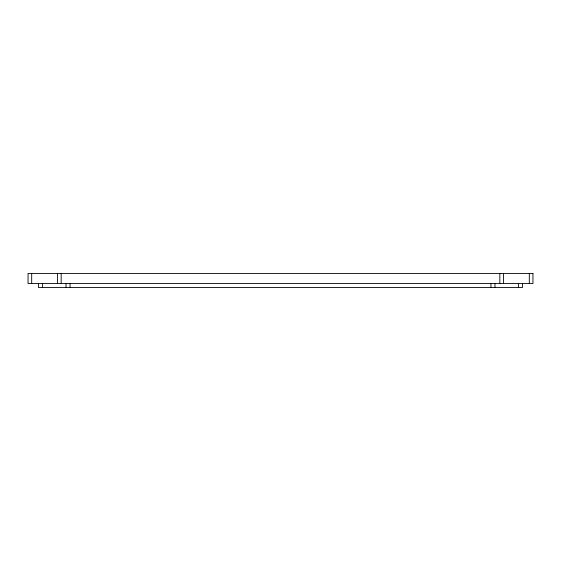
<?xml version="1.0" encoding="UTF-8"?>
<svg xmlns="http://www.w3.org/2000/svg" width="561" height="561" viewBox="0 0 561 561"><rect width="100%" height="100%" fill="white"/><g stroke="black" fill="none" stroke-linecap="round" stroke-linejoin="round"><path stroke-width="0.84" d="M529.318 273.431L529.318 283.529M522.445 283.529L522.445 287.569L38.555 287.569L38.555 283.529M518.406 283.529L518.406 287.569M503.462 273.431L503.462 283.529M499.83 273.431L499.83 283.529M494.984 283.529L494.984 287.569M490.945 283.529L490.945 287.569M70.055 283.529L70.055 287.569M66.016 283.529L66.016 287.569M61.17 273.431L61.17 283.529M57.538 273.431L57.538 283.529M42.594 283.529L42.594 287.569M31.682 273.431L31.682 283.529M532.95 273.431L28.05 273.431L28.05 283.529L532.95 283.529L532.95 273.431"/></g></svg>
